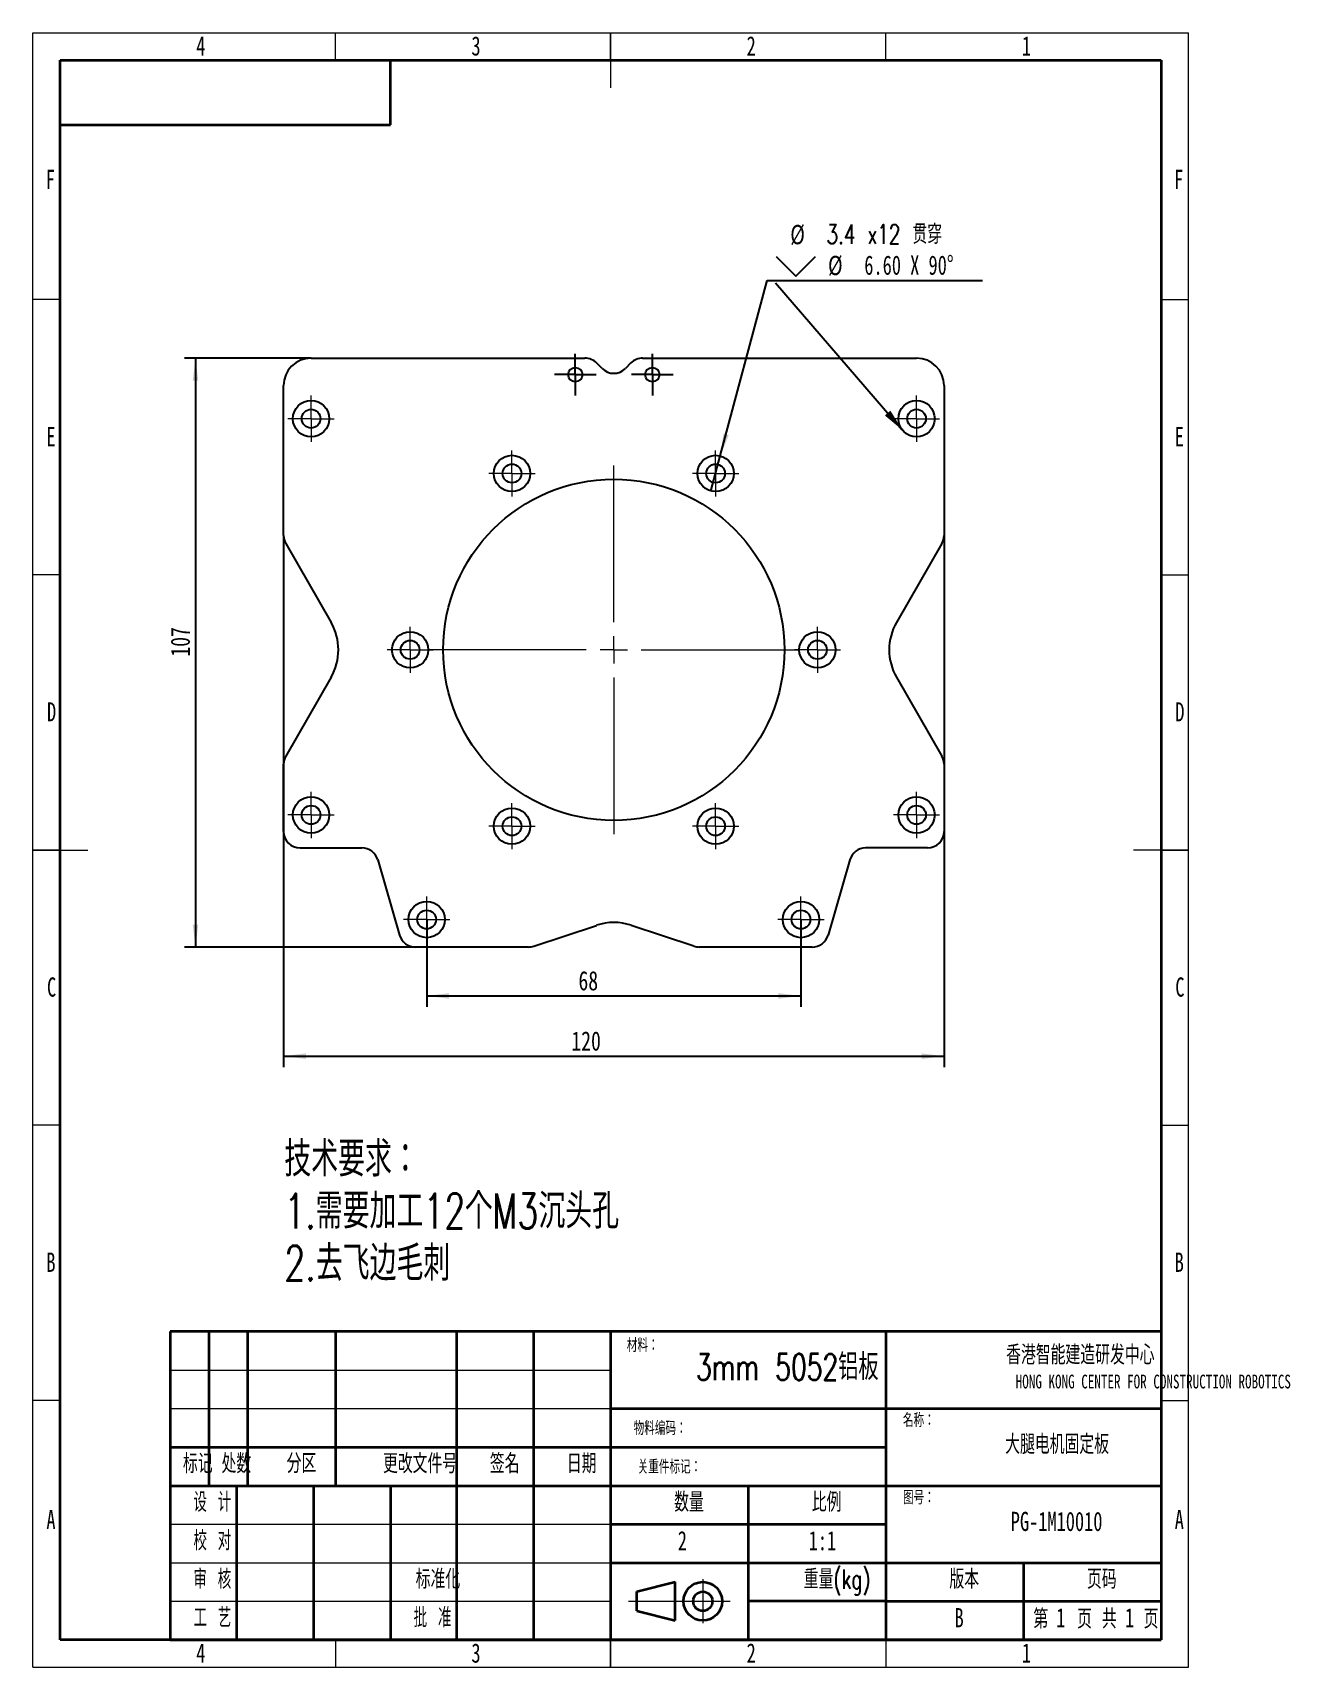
# Model space of a CAD drawing. Header units: millimetres. Extents: x 0 to 228, y 0 to 297.
import ezdxf

# ---------------------------------------------------------------- set-up
doc = ezdxf.new("R2010")
doc.units = ezdxf.units.MM
doc.linetypes.add('CENTERX2', pattern=[20.32, 12.7, -2.54, 2.54, -2.54])
for name, color, linetype, lineweight in [('标注层', 5, 'Continuous', 25), ('粗实线层', 7, 'Continuous', 25), ('轮廓实线层', 7, 'Continuous', 50)]:
    doc.layers.add(name, color=color, linetype=linetype, lineweight=lineweight)
doc.layers.add('细实线层', color=7, linetype='Continuous')
doc.styles.add('SLDTEXTSTYLE0', font='TXT', dxfattribs={"width": 0.7, "bigfont": 'bigfont'})
doc.styles.add('SLDTEXTSTYLE1', font='TXT', dxfattribs={"width": 0.633333, "bigfont": 'bigfont'})
doc.styles.add('SLDTEXTSTYLE2', font='TXT', dxfattribs={"width": 0.7})
doc.styles.add('SLDTEXTSTYLE3', font='TXT', dxfattribs={"width": 0.75})
doc.dimstyles.new('SLDDIMSTYLE0', dxfattribs={"dimtxt": 3.5, "dimasz": 4.08, "dimexe": 0, "dimexo": 0.0625, "dimgap": 0.875, "dimtad": 1, "dimdec": 0, "dimrnd": 1e-09, "dimzin": 12, "dimdsep": 46, "dimtxsty": 'SLDTEXTSTYLE3', "dimsah": 1, "dimcen": 0.09, "dimadec": 0, "dimazin": 3, "dimtfac": 1, "dimtdec": 0, "dimtofl": 0, "dimtmove": 0, "dimatfit": 3, "dimfxl": 1, "dimfrac": 2, "dimtolj": 1, "dimtzin": 12, "dimarcsym": 0})
doc.dimstyles.new('SLDDIMSTYLE1', dxfattribs={"dimtxt": 3.5, "dimasz": 4.08, "dimexe": 0, "dimexo": 0.0625, "dimgap": 0.875, "dimtad": 0, "dimtih": 1, "dimtoh": 1, "dimdec": 1, "dimrnd": 1e-09, "dimzin": 12, "dimdsep": 46, "dimtxsty": 'SLDTEXTSTYLE3', "dimblk1": 'NONE', "dimsah": 1, "dimcen": 0, "dimadec": 0, "dimazin": 3, "dimtfac": 1, "dimtmove": 0, "dimatfit": 3, "dimldrblk": 'NONE', "dimfxl": 1, "dimfrac": 2, "dimtolj": 1, "dimtzin": 12, "dimarcsym": 0})
doc.dimstyles.new('SLDDIMSTYLE2', dxfattribs={"dimtxt": 0.18, "dimasz": 4.08, "dimexe": 0, "dimexo": 0.0625, "dimgap": 0, "dimtad": 0, "dimtih": 1, "dimtoh": 1, "dimdec": 0, "dimrnd": 1e-09, "dimzin": 0, "dimdsep": 46, "dimtxsty": 'Standard', "dimsah": 1, "dimcen": 0.09, "dimadec": 0, "dimazin": 0, "dimtfac": 4.08, "dimtdec": 0, "dimtofl": 0, "dimtmove": 0, "dimatfit": 3, "dimfxl": 1, "dimfrac": 2, "dimtolj": 1, "dimtzin": 0, "dimarcsym": 0})

# ---------------------------------------------------------------- blocks, each defined once
blk = doc.blocks.new('_D')
at = {"layer": '标注层'}
for p, q in [((50.58, 237.87), (27.58, 237.87)), ((29.58, 237.87), (29.58, 130.87)), ((69.53, 130.87), (27.58, 130.87))]:
    blk.add_line(p, q, dxfattribs=at)
for points in [[(29.58, 237.87), (29.07, 233.79), (30.08, 233.79)], [(29.58, 130.87), (30.08, 134.95), (29.07, 134.95)]]:
    blk.add_solid(points, dxfattribs=at)
at = {"layer": '标注层', "insert": (25.06, 183.64), "char_height": 3.5, "attachment_point": 1, "rotation": 90, "style": 'SLDTEXTSTYLE3'}
blk.add_mtext('107', dxfattribs=at)
blk = doc.blocks.new('_D_1')
at = {"layer": '标注层'}
for p, q in [((45.58, 205.67), (45.58, 109.04)), ((165.58, 205.67), (165.58, 109.04)), ((45.58, 111.04), (165.58, 111.04))]:
    blk.add_line(p, q, dxfattribs=at)
for points in [[(45.58, 111.04), (49.66, 110.53), (49.66, 111.55)], [(165.58, 111.04), (161.5, 111.55), (161.5, 110.53)]]:
    blk.add_solid(points, dxfattribs=at)
at = {"layer": '标注层', "insert": (97.87, 115.55), "char_height": 3.5, "attachment_point": 1, "style": 'SLDTEXTSTYLE3'}
blk.add_mtext('120', dxfattribs=at)
blk = doc.blocks.new('SW_SYMBOL_HOLE_SINK')
at = {"layer": '标注层', "color": 0}
for p, q in [((0, 875), (800, 75)), ((800, 75), (1600, 875))]:
    blk.add_line(p, q, dxfattribs=at)
blk = doc.blocks.new('_D_2')
at = {"layer": '标注层'}
for p, q in [((124.93, 220.1), (133.47, 251.95)), ((133.47, 251.95), (172.59, 251.95)), ((123.22, 213.72), (124.93, 220.1))]:
    blk.add_line(p, q, dxfattribs=at)
blk.add_solid([(124.93, 220.1), (126.48, 223.91), (125.5, 224.17)], dxfattribs=at)
at = {"layer": '标注层', "xscale": 0.0044707031, "yscale": 0.0044707031, "zscale": 0.0044707031}
blk.add_blockref('SW_SYMBOL_HOLE_SINK', (135.05, 252.44), dxfattribs=at)
at = {"layer": '标注层', "char_height": 3.5, "attachment_point": 1}
for s, insert, style in [('%%c', (137.64, 262.07), 'SLDTEXTSTYLE3'), ('3.4 x12 贯穿', (144.23, 262.13), 'SLDTEXTSTYLE0'), ('%%c', (144.5, 256.46), 'SLDTEXTSTYLE3'), ('6.60 X 90°', (151.09, 256.52), 'SLDTEXTSTYLE2')]:
    blk.add_mtext(s, dxfattribs=dict(at, insert=insert, style=style))
blk = doc.blocks.new('_None')
blk = doc.blocks.new('_D_3')
at = {"layer": '标注层'}
for p, q in [((71.58, 135.87), (71.58, 119.99)), ((139.58, 135.87), (139.58, 119.99)), ((71.58, 121.99), (139.58, 121.99))]:
    blk.add_line(p, q, dxfattribs=at)
for points in [[(71.58, 121.99), (75.66, 121.48), (75.66, 122.49)], [(139.58, 121.99), (135.5, 122.49), (135.5, 121.48)]]:
    blk.add_solid(points, dxfattribs=at)
at = {"layer": '标注层', "insert": (99.16, 126.5), "char_height": 3.5, "attachment_point": 1, "style": 'SLDTEXTSTYLE3'}
blk.add_mtext('68', dxfattribs=at)
blk = doc.blocks.new('SW_CENTERMARKSYMBOL_0')
at = {"color": 0, "linetype": 'Continuous', "lineweight": 18}
for p, q in [((0, 5), (0, 33.5)), ((-5, 0), (-33.5, 0)), ((0, 0), (-2.5, 0)), ((0, 0), (0, 2.5)), ((0, 0), (0, -2.5)), ((0, 0), (2.5, 0)), ((5, 0), (33.5, 0)), ((0, -5), (0, -33.5))]:
    blk.add_line(p, q, dxfattribs=at)
blk = doc.blocks.new('SW_CENTERMARKSYMBOL_1')
at = {"color": 0, "linetype": 'Continuous', "lineweight": 18}
for p, q in [((0, 2.5), (0, 4.2)), ((-2.5, 0), (-4.2, 0)), ((0, 0), (-2.5, 0)), ((0, 0), (0, 2.5)), ((0, 0), (0, -2.5)), ((0, 0), (2.5, 0)), ((2.5, 0), (4.2, 0)), ((0, -2.5), (0, -4.2))]:
    blk.add_line(p, q, dxfattribs=at)
blk = doc.blocks.new('SW_CENTERMARKSYMBOL_2')
at = {"color": 0, "linetype": 'Continuous', "lineweight": 18}
for p, q in [((0, 2.5), (0, 4.2)), ((-2.5, 0), (-4.2, 0)), ((0, 0), (-2.5, 0)), ((0, 0), (0, 2.5)), ((0, 0), (0, -2.5)), ((0, 0), (2.5, 0)), ((2.5, 0), (4.2, 0)), ((0, -2.5), (0, -4.2))]:
    blk.add_line(p, q, dxfattribs=at)
blk = doc.blocks.new('SW_CENTERMARKSYMBOL_3')
at = {"color": 0, "linetype": 'Continuous', "lineweight": 18}
for p, q in [((0, 2.5), (0, 4.2)), ((-2.5, 0), (-4.2, 0)), ((0, 0), (-2.5, 0)), ((0, 0), (0, 2.5)), ((0, 0), (0, -2.5)), ((0, 0), (2.5, 0)), ((2.5, 0), (4.2, 0)), ((0, -2.5), (0, -4.2))]:
    blk.add_line(p, q, dxfattribs=at)
blk = doc.blocks.new('SW_CENTERMARKSYMBOL_4')
at = {"color": 0, "linetype": 'Continuous', "lineweight": 18}
for p, q in [((0, 2.5), (0, 4.2)), ((-2.5, 0), (-4.2, 0)), ((0, 0), (-2.5, 0)), ((0, 0), (0, 2.5)), ((0, 0), (0, -2.5)), ((0, 0), (2.5, 0)), ((2.5, 0), (4.2, 0)), ((0, -2.5), (0, -4.2))]:
    blk.add_line(p, q, dxfattribs=at)
blk = doc.blocks.new('SW_CENTERMARKSYMBOL_5')
at = {"color": 0, "linetype": 'Continuous', "lineweight": 18}
for p, q in [((0, 2.5), (0, 4.2)), ((-2.5, 0), (-4.2, 0)), ((0, 0), (-2.5, 0)), ((0, 0), (0, 2.5)), ((0, 0), (0, -2.5)), ((0, 0), (2.5, 0)), ((2.5, 0), (4.2, 0)), ((0, -2.5), (0, -4.2))]:
    blk.add_line(p, q, dxfattribs=at)
blk = doc.blocks.new('SW_CENTERMARKSYMBOL_6')
at = {"color": 0, "linetype": 'Continuous', "lineweight": 18}
for p, q in [((0, 2.5), (0, 4.2)), ((-2.5, 0), (-4.2, 0)), ((0, 0), (-2.5, 0)), ((0, 0), (0, 2.5)), ((0, 0), (0, -2.5)), ((0, 0), (2.5, 0)), ((2.5, 0), (4.2, 0)), ((0, -2.5), (0, -4.2))]:
    blk.add_line(p, q, dxfattribs=at)
blk = doc.blocks.new('SW_CENTERMARKSYMBOL_7')
at = {"color": 0, "linetype": 'Continuous', "lineweight": 18}
for p, q in [((0, 2.5), (0, 4.2)), ((-2.5, 0), (-4.2, 0)), ((0, 0), (-2.5, 0)), ((0, 0), (0, 2.5)), ((0, 0), (0, -2.5)), ((0, 0), (2.5, 0)), ((2.5, 0), (4.2, 0)), ((0, -2.5), (0, -4.2))]:
    blk.add_line(p, q, dxfattribs=at)
blk = doc.blocks.new('SW_CENTERMARKSYMBOL_8')
at = {"color": 0, "linetype": 'Continuous', "lineweight": 18}
for p, q in [((0, 2.5), (0, 4.2)), ((-2.5, 0), (-4.2, 0)), ((0, 0), (-2.5, 0)), ((0, 0), (0, 2.5)), ((0, 0), (0, -2.5)), ((0, 0), (2.5, 0)), ((2.5, 0), (4.2, 0)), ((0, -2.5), (0, -4.2))]:
    blk.add_line(p, q, dxfattribs=at)
blk = doc.blocks.new('SW_CENTERMARKSYMBOL_9')
at = {"color": 0, "linetype": 'Continuous', "lineweight": 18}
for p, q in [((0, 2.5), (0, 4.2)), ((-2.5, 0), (-4.2, 0)), ((0, 0), (-2.5, 0)), ((0, 0), (0, 2.5)), ((0, 0), (0, -2.5)), ((0, 0), (2.5, 0)), ((2.5, 0), (4.2, 0)), ((0, -2.5), (0, -4.2))]:
    blk.add_line(p, q, dxfattribs=at)
blk = doc.blocks.new('SW_CENTERMARKSYMBOL_10')
at = {"color": 0, "linetype": 'Continuous', "lineweight": 18}
for p, q in [((0, 2.5), (0, 4.2)), ((-2.5, 0), (-4.2, 0)), ((0, 0), (-2.5, 0)), ((0, 0), (0, 2.5)), ((0, 0), (0, -2.5)), ((0, 0), (2.5, 0)), ((2.5, 0), (4.2, 0)), ((0, -2.5), (0, -4.2))]:
    blk.add_line(p, q, dxfattribs=at)
blk = doc.blocks.new('SW_CENTERMARKSYMBOL_11')
at = {"color": 0, "linetype": 'Continuous', "lineweight": 18}
for p, q in [((0, 2.5), (0, 4.2)), ((-2.5, 0), (-4.2, 0)), ((0, 0), (-2.5, 0)), ((0, 0), (0, 2.5)), ((0, 0), (0, -2.5)), ((0, 0), (2.5, 0)), ((2.5, 0), (4.2, 0)), ((0, -2.5), (0, -4.2))]:
    blk.add_line(p, q, dxfattribs=at)
blk = doc.blocks.new('SW_CENTERMARKSYMBOL_12')
at = {"color": 0, "linetype": 'Continuous', "lineweight": 18}
for p, q in [((0, 2.5), (0, 4.2)), ((-2.5, 0), (-4.2, 0)), ((0, 0), (-2.5, 0)), ((0, 0), (0, 2.5)), ((0, 0), (0, -2.5)), ((0, 0), (2.5, 0)), ((2.5, 0), (4.2, 0)), ((0, -2.5), (0, -4.2))]:
    blk.add_line(p, q, dxfattribs=at)
blk = doc.blocks.new('SW_CENTERMARKSYMBOL_13')
at = {"layer": '标注层', "color": 0}
for p, q in [((0, 2.5), (0, 3.8)), ((-2.5, 0), (-3.8, 0)), ((0, 0), (-2.5, 0)), ((0, 0), (0, 2.5)), ((0, 0), (0, -2.5)), ((0, 0), (2.5, 0)), ((2.5, 0), (3.8, 0)), ((0, -2.5), (0, -3.8))]:
    blk.add_line(p, q, dxfattribs=at)
blk = doc.blocks.new('SW_CENTERMARKSYMBOL_14')
at = {"layer": '标注层', "color": 0}
for p, q in [((0, 2.5), (0, 3.8)), ((-2.5, 0), (-3.8, 0)), ((0, 0), (-2.5, 0)), ((0, 0), (0, 2.5)), ((0, 0), (0, -2.5)), ((0, 0), (2.5, 0)), ((2.5, 0), (3.8, 0)), ((0, -2.5), (0, -3.8))]:
    blk.add_line(p, q, dxfattribs=at)

msp = doc.modelspace()

# ---------------------------------------------------------------- linework, layer by layer
at = {"color": 7, "linetype": 'Continuous', "lineweight": 18}
for p, q in [((0, 0), (0, 297)), ((0, 297), (210, 297)), ((210, 0), (210, 297)), ((0, 0), (210, 0))]:
    msp.add_line(p, q, dxfattribs=at)
at = {"color": 7, "linetype": 'Continuous', "lineweight": 25}
for p, q in [((50.58, 237.87), (100.33, 237.87)), ((110.82, 237.87), (160.58, 237.87)), ((103.46, 235.99), (102.46, 236.99)), ((108.7, 236.99), (107.7, 235.99)), ((45.58, 205.67), (45.58, 232.87)), ((165.58, 232.87), (165.58, 205.67)), ((45.98, 204.17), (54.21, 189.85)), ((165.18, 204.17), (156.94, 189.85)), ((54.21, 179.88), (45.98, 165.56)), ((156.94, 179.88), (165.18, 165.56)), ((45.58, 151.87), (45.58, 164.07)), ((165.58, 164.07), (165.58, 151.87)), ((48.58, 148.87), (59.82, 148.87)), ((162.58, 148.87), (151.33, 148.87)), ((62.7, 146.7), (66.65, 133.04)), ((148.45, 146.7), (144.5, 133.04)), ((91.04, 131.02), (102.41, 134.81)), ((120.11, 131.02), (108.74, 134.81)), ((90.09, 130.87), (69.53, 130.87)), ((141.62, 130.87), (121.06, 130.87))]:
    msp.add_line(p, q, dxfattribs=at)
for centre, radius in [((98.58, 234.87), 1.3), ((112.58, 234.87), 1.3), ((50.58, 226.87), 3.3), ((160.58, 226.87), 3.3), ((50.58, 226.87), 1.7), ((160.58, 226.87), 1.7), ((87.08, 216.91), 3.3), ((124.08, 216.91), 3.3), ((87.08, 216.91), 1.7), ((124.08, 216.91), 1.7), ((105.58, 184.87), 31), ((68.58, 184.87), 3.3), ((142.58, 184.87), 3.3), ((68.58, 184.87), 1.7), ((142.58, 184.87), 1.7), ((50.58, 154.87), 3.3), ((160.58, 154.87), 3.3), ((50.58, 154.87), 1.7), ((87.08, 152.83), 3.3), ((87.08, 152.83), 1.7), ((124.08, 152.83), 3.3), ((124.08, 152.83), 1.7), ((160.58, 154.87), 1.7), ((71.58, 135.87), 3.3), ((71.58, 135.87), 1.7), ((139.58, 135.87), 3.3), ((139.58, 135.87), 1.7)]:
    msp.add_circle(centre, radius, dxfattribs=at)
for centre, radius, start, end in [((50.58, 232.87), 5, 90, 180), ((100.33, 234.87), 3, 45, 90), ((110.82, 234.87), 3, 90, 135), ((160.58, 232.87), 5, 0, 90), ((105.58, 238.11), 3, 225, 315), ((48.58, 205.67), 3, 180, 209.8989), ((162.58, 205.67), 3, 330.1011, 0), ((45.54, 184.87), 10, 330.1011, 29.8989), ((165.61, 184.87), 10, 150.1011, 209.8989), ((48.58, 164.07), 3, 150.1011, 180), ((162.58, 164.07), 3, 0, 29.8989), ((48.58, 151.87), 3, 180, 270), ((162.58, 151.87), 3, 270, 0), ((59.82, 145.87), 3, 16.1134, 90), ((151.33, 145.87), 3, 90, 163.8866), ((105.58, 125.33), 10, 71.5651, 108.4349), ((69.53, 133.87), 3, 196.1134, 270), ((90.09, 133.87), 3, 270, 288.4349), ((121.06, 133.87), 3, 251.5651, 270), ((141.62, 133.87), 3, 270, 343.8866)]:
    msp.add_arc(centre, radius, start, end, dxfattribs=at)
at = {"layer": '粗实线层', "lineweight": 35}
for p, q in [((65, 280.27), (65, 292)), ((5, 280.27), (65, 280.27)), ((205, 61), (25, 61)), ((25, 61), (25, 5)), ((32, 61), (32, 33)), ((39, 61), (39, 33)), ((55, 61), (55, 33)), ((77, 61), (77, 33)), ((91, 61), (91, 5)), ((105, 61), (105, 5)), ((155, 61), (155, 5)), ((205, 61), (205, 5)), ((105, 47), (205, 47)), ((25, 40), (105, 40)), ((105, 40), (155, 40)), ((25, 33), (205, 33)), ((37, 33), (37, 5)), ((51, 33), (51, 5)), ((65, 33), (65, 5)), ((77, 33), (77, 5)), ((130, 33), (130, 5)), ((105, 26), (155, 26)), ((105, 19), (155, 19)), ((155, 19), (205, 19)), ((180, 19), (180, 5)), ((109.75, 13.75), (116.75, 15.5)), ((116.75, 8.5), (116.75, 15.5)), ((109.75, 10.25), (109.75, 13.75)), ((155, 12), (130, 12)), ((155, 12), (205, 12)), ((109.75, 10.25), (116.75, 8.5)), ((25, 5), (205, 5))]:
    msp.add_line(p, q, dxfattribs=at)
for radius in [3.5, 1.75]:
    msp.add_circle((121.75, 12), radius, dxfattribs=at)
at = {"layer": '细实线层', "lineweight": 18}
for p, q in [((25, 54), (105, 54)), ((25, 47), (105, 47)), ((25, 26), (105, 26)), ((25, 19), (105, 19)), ((25, 12), (105, 12)), ((108.25, 12), (126.75, 12))]:
    msp.add_line(p, q, dxfattribs=at)
at = {"layer": '细实线层', "linetype": 'CENTERX2', "lineweight": 18}
msp.add_line((121.75, 16), (121.75, 8), dxfattribs=at)
at = {"layer": '轮廓实线层', "linetype": 'Continuous', "lineweight": 18}
for p, q in [((55, 292), (55, 297)), ((105, 297), (105, 287)), ((105, 292), (105, 297)), ((155, 292), (155, 297)), ((5, 248.5), (0, 248.5)), ((205, 248.5), (210, 248.5)), ((5, 198.5), (0, 198.5)), ((205, 198.5), (210, 198.5)), ((0, 148.5), (10, 148.5)), ((5, 148.5), (0, 148.5)), ((210, 148.5), (200, 148.5)), ((205, 148.5), (210, 148.5)), ((5, 98.5), (0, 98.5)), ((205, 98.5), (210, 98.5)), ((5, 48.5), (0, 48.5)), ((205, 48.5), (210, 48.5)), ((105, 0), (105, 10)), ((55, 5), (55, 0)), ((105, 5), (105, 0)), ((155, 5), (155, 0))]:
    msp.add_line(p, q, dxfattribs=at)
at = {"layer": '轮廓实线层', "linetype": 'Continuous', "lineweight": 35}
for p, q in [((5, 5), (5, 292)), ((5, 292), (205, 292)), ((205, 292), (205, 5)), ((205, 5), (5, 5))]:
    msp.add_line(p, q, dxfattribs=at)

# ---------------------------------------------------------------- block references
at = {"color": 7, "linetype": 'Continuous', "lineweight": 0}
for name, p in [('SW_CENTERMARKSYMBOL_7', (50.58, 226.87)), ('SW_CENTERMARKSYMBOL_12', (160.58, 226.87)), ('SW_CENTERMARKSYMBOL_2', (87.08, 216.91)), ('SW_CENTERMARKSYMBOL_1', (124.08, 216.91)), ('SW_CENTERMARKSYMBOL_0', (105.58, 184.87)), ('SW_CENTERMARKSYMBOL_3', (68.58, 184.87)), ('SW_CENTERMARKSYMBOL_6', (142.58, 184.87)), ('SW_CENTERMARKSYMBOL_8', (50.58, 154.87)), ('SW_CENTERMARKSYMBOL_11', (160.58, 154.87)), ('SW_CENTERMARKSYMBOL_4', (87.08, 152.83)), ('SW_CENTERMARKSYMBOL_5', (124.08, 152.83)), ('SW_CENTERMARKSYMBOL_9', (71.58, 135.87)), ('SW_CENTERMARKSYMBOL_10', (139.58, 135.87))]:
    msp.add_blockref(name, p, dxfattribs=at)
at = {"layer": '标注层'}
for name, p in [('SW_CENTERMARKSYMBOL_13', (98.58, 234.87)), ('SW_CENTERMARKSYMBOL_14', (112.58, 234.87))]:
    msp.add_blockref(name, p, dxfattribs=at)

# ---------------------------------------------------------------- texts
at = {"layer": '标注层', "char_height": 6.35, "attachment_point": 1, "style": 'SLDTEXTSTYLE0'}
for s, insert in [('技术要求：', (45.71, 95.53)), ('1.需要加工12个M3沉头孔', (45.71, 86.07)), ('2.去飞边毛刺', (45.71, 76.6))]:
    msp.add_mtext(s, dxfattribs=dict(at, insert=insert))
at = {"layer": '细实线层', "attachment_point": 2}
for s, insert, char_height, style in [('材料：', (110.83, 59.78), 2.5, 'SLDTEXTSTYLE0'), ('3mm 5052铝板', (137.1, 56.95), 4.763, 'SLDTEXTSTYLE0'), ('香港智能建造研发中心', (190.34, 58.52), 3.5, 'SLDTEXTSTYLE0'), ('HONG KONG CENTER FOR CONSTRUCTION ROBOTICS', (203.6, 53.17), 2.5, 'SLDTEXTSTYLE2'), ('物料编码：', (114, 44.69), 2.5, 'SLDTEXTSTYLE0'), ('名称：', (161, 46.14), 2.5, 'SLDTEXTSTYLE0'), ('大腿电机固定板', (186.12, 42.26), 3.5, 'SLDTEXTSTYLE0'), ('标记', (30, 38.76), 3.5, 'SLDTEXTSTYLE0'), ('处数', (37, 38.76), 3.5, 'SLDTEXTSTYLE0'), ('分区', (48.83, 38.8), 3.5, 'SLDTEXTSTYLE0'), ('更改文件号', (70.38, 38.76), 3.5, 'SLDTEXTSTYLE0'), ('签名', (85.75, 38.76), 3.5, 'SLDTEXTSTYLE0'), ('日期', (99.75, 38.76), 3.5, 'SLDTEXTSTYLE0'), ('关重件标记：', (115.69, 37.69), 2.5, 'SLDTEXTSTYLE0'), ('设 计', (32.64, 31.76), 3.5, 'SLDTEXTSTYLE1'), ('数量', (119.25, 31.76), 3.5, 'SLDTEXTSTYLE0'), ('比例', (144.25, 31.76), 3.5, 'SLDTEXTSTYLE0'), ('图号：', (161, 32.09), 2.5, 'SLDTEXTSTYLE0'), ('PG-1M10010', (186.03, 28.26), 3.5, 'SLDTEXTSTYLE2'), ('校 对', (32.64, 24.76), 3.5, 'SLDTEXTSTYLE1'), ('2', (118.04, 24.76), 3.5, 'SLDTEXTSTYLE2'), ('1:1', (143.48, 24.76), 3.5, 'SLDTEXTSTYLE2'), ('审 核', (32.64, 17.76), 3.5, 'SLDTEXTSTYLE1'), ('标准化', (73.63, 17.76), 3.5, 'SLDTEXTSTYLE0'), ('重量(kg)', (146.14, 17.76), 3.5, 'SLDTEXTSTYLE0'), ('版本', (169.25, 17.76), 3.5, 'SLDTEXTSTYLE0'), ('页码', (194.25, 17.76), 3.5, 'SLDTEXTSTYLE0'), ('工 艺', (32.64, 10.76), 3.5, 'SLDTEXTSTYLE1'), ('批 准', (72.64, 10.79), 3.5, 'SLDTEXTSTYLE1'), ('B', (168.32, 10.76), 3.5, 'SLDTEXTSTYLE2'), ('第', (183.16, 10.54), 3.5, 'SLDTEXTSTYLE0'), ('1', (186.79, 10.76), 3.5, 'SLDTEXTSTYLE2'), ('页', (191.1, 10.54), 3.5, 'SLDTEXTSTYLE0'), ('共', (195.61, 10.54), 3.5, 'SLDTEXTSTYLE0'), ('1', (199.29, 10.76), 3.5, 'SLDTEXTSTYLE2'), ('页', (203.2, 10.54), 3.5, 'SLDTEXTSTYLE0')]:
    msp.add_mtext(s, dxfattribs=dict(at, insert=insert, char_height=char_height, style=style))
at = {"layer": '轮廓实线层', "char_height": 3.5, "attachment_point": 2, "style": 'SLDTEXTSTYLE2'}
for s, insert in [('4', (30.54, 296.35)), ('3', (80.54, 296.35)), ('2', (130.54, 296.35)), ('1', (180.54, 296.35)), ('F', (3.22, 272.1)), ('F', (208.22, 272.1)), ('E', (3.32, 225.35)), ('E', (208.32, 225.35)), ('D', (3.43, 175.35)), ('D', (208.43, 175.35)), ('C', (3.43, 125.35)), ('C', (208.43, 125.35)), ('B', (3.32, 75.35)), ('B', (208.32, 75.35)), ('A', (3.32, 28.6)), ('A', (208.32, 28.6)), ('4', (30.54, 4.35)), ('3', (80.54, 4.35)), ('2', (130.54, 4.35)), ('1', (180.54, 4.35))]:
    msp.add_mtext(s, dxfattribs=dict(at, insert=insert))

# ---------------------------------------------------------------- dimensions: what is measured, and where the dimension line sits
at = {"layer": '标注层'}
dim = msp.add_diameter_dim_2p(p1=(123.22, 213.72), p2=(124.93, 220.1), text='<> x12 贯穿\\P{\\fGDT;w}%%c 6.60 X 90°\\P', dimstyle='SLDDIMSTYLE1', dxfattribs=at)
dim.commit()
dim.dimension.update_dxf_attribs({"geometry": '_D_2', "text_midpoint": (153.82, 257.56), "dimtype": 163})
dim = msp.add_linear_dim(base=(29.58, 130.87), p1=(50.58, 237.87), p2=(69.53, 130.87), angle=90, dimstyle='SLDDIMSTYLE0', dxfattribs=at)
dim.commit()
dim.dimension.update_dxf_attribs({"geometry": '_D', "text_midpoint": (29.58, 187.52), "dimtype": 160})
for base, p1, p2, picture, middle in [((165.58, 111.04), (45.58, 205.67), (165.58, 205.67), '_D_1', (101.75, 111.04)), ((139.58, 121.99), (71.58, 135.87), (139.58, 135.87), '_D_3', (101.75, 121.99))]:
    dim = msp.add_linear_dim(base=base, p1=p1, p2=p2, dimstyle='SLDDIMSTYLE0', dxfattribs=at)
    dim.commit()
    dim.dimension.update_dxf_attribs({"geometry": picture, "text_midpoint": middle, "dimtype": 160})

# ---------------------------------------------------------------- leaders
msp.add_leader([(158, 224.8), (134.94, 251.48)], dimstyle='SLDDIMSTYLE2', dxfattribs=at)

doc.saveas('drawing.dxf')
